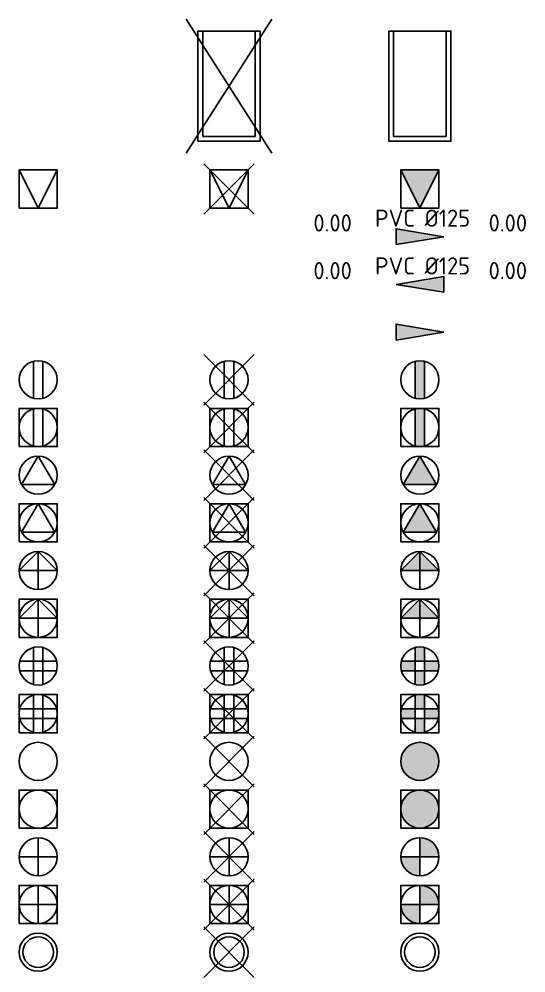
# Model space of a CAD drawing. Header units: metres. Extents: x -43.9 to -33.2, y 164.6 to 244.7.
# Drawn here: x -43.85 to -33.23, y 224.67 to 244.66 of the extents above; entities that cross this region are included whole.
import ezdxf
from ezdxf.enums import TextEntityAlignment as Align

# ---------------------------------------------------------------- set-up
doc = ezdxf.new("R2010")
doc.units = ezdxf.units.M
doc.layers.get('0').update_dxf_attribs({"color": 150})
doc.styles.add('NLCS-ISO', font='NLCS-ISO.ttf')

# ---------------------------------------------------------------- blocks, each defined once
blk = doc.blocks.new('B-SRI-RIOOLPUT_INSPECTIEPUT_STROOMPROFIEL-SO')
for p, q in [((0, -2), (0, 2)), ((-2, 0), (2, 0))]:
    blk.add_line(p, q)
blk.add_lwpolyline([(-2, -2), (2, -2), (2, 2), (-2, 2)], close=True)
blk.add_circle((0, 0), 2)
blk = doc.blocks.new('B-SRI-RIOOLPUT_INSPECTIEPUT_STROOMPROFIEL_01-SO')
for p, q in [((0, -2), (0, 2)), ((-2, 0), (2, 0))]:
    blk.add_line(p, q)
blk.add_circle((0, 0), 2)
blk = doc.blocks.new('B-SRI-RIOOLPUT_INSPECTIEPUT_ZANDVANG-SO')
at = {"flags": 128}
blk.add_lwpolyline([(-2, -2), (2, -2), (2, 2), (-2, 2)], close=True, dxfattribs=at)
blk.add_circle((0, 0), 2)
blk = doc.blocks.new('B-SRI-RIOOLPUT_INSPECTIEPUT_ZANDVANG_01-SO')
blk.add_circle((0, 0), 2)
blk = doc.blocks.new('B-SRI-RIOOLPUT_OVERSTORTPUT-SO')
for p, q in [((0, 2), (-2, 0)), ((0, -2), (0, 2)), ((2, 0), (0, 2)), ((-2, 0), (2, 0))]:
    blk.add_line(p, q)
blk.add_lwpolyline([(-2, -2), (2, -2), (2, 2), (-2, 2)], close=True)
blk.add_circle((0, 0), 2)
blk = doc.blocks.new('B-SRI-RIOOLPUT_POMPPUT-SO')
for p, q in [((-1.743, -0.981), (0, 2)), ((0, 2), (1.743, -0.981)), ((1.743, -0.981), (-1.743, -0.981))]:
    blk.add_line(p, q)
blk.add_lwpolyline([(-2, -2), (2, -2), (2, 2), (-2, 2)], close=True)
blk.add_circle((0, 0), 2)
blk = doc.blocks.new('B-SRI-RIOOLPUT_POMPPUT_01-SO')
for p, q in [((-1.743, -0.981), (0, 2)), ((0, 2), (1.743, -0.981)), ((1.743, -0.981), (-1.743, -0.981))]:
    blk.add_line(p, q)
blk.add_circle((0, 0), 2)
blk = doc.blocks.new('B-SRI-UITSTROOMVOORZIENING-SO')
at = {"flags": 128}
blk.add_lwpolyline([(-2, -2), (2, -2), (2, 2), (-2, 2)], close=True, dxfattribs=at)
blk.add_lwpolyline([(-2, 2), (0, -2), (2, 2)], dxfattribs=at)
blk = doc.blocks.new('SRI-RIOOLPUT_INSPECTIEPUT_01-SO')
for radius in [2, 1.6]:
    blk.add_circle((0, 0), radius)
blk = doc.blocks.new('SRI-RIOOLPUT_INSPECTIEPUT_STROOMPROFIEL-SO')
h = blk.add_hatch(color=256)
h.dxf.hatch_style = 1
h.paths.add_polyline_path([(-2, 0, 0.414214), (0, -2), (0, 0)])
h.paths.add_polyline_path([(2, 0, 0.414214), (0, 2), (0, 0)])
for p, q in [((0, -2), (0, 2)), ((-2, 0), (2, 0))]:
    blk.add_line(p, q)
blk.add_lwpolyline([(-2, -2), (2, -2), (2, 2), (-2, 2)], close=True)
blk.add_circle((0, 0), 2)
blk = doc.blocks.new('SRI-RIOOLPUT_INSPECTIEPUT_STROOMPROFIEL_01-SO')
h = blk.add_hatch(color=256)
h.dxf.hatch_style = 1
h.paths.add_polyline_path([(-2, 0, 0.414214), (0, -2), (0, 0)])
h.paths.add_polyline_path([(2, 0, 0.414214), (0, 2), (0, 0)])
for p, q in [((0, -2), (0, 2)), ((-2, 0), (2, 0))]:
    blk.add_line(p, q)
blk.add_circle((0, 0), 2)
blk = doc.blocks.new('SRI-RIOOLPUT_INSPECTIEPUT_ZANDVANG-SO')
h = blk.add_hatch(color=256)
h.dxf.hatch_style = 1
h.paths.add_polyline_path([(-2, 0, 1), (2, 0, 1)])
blk.add_lwpolyline([(-2, -2), (2, -2), (2, 2), (-2, 2)], close=True)
blk.add_circle((0, 0), 2)
blk = doc.blocks.new('SRI-RIOOLPUT_INSPECTIEPUT_ZANDVANG_01-SO')
h = blk.add_hatch(color=256)
h.dxf.hatch_style = 1
h.paths.add_polyline_path([(-2, 0, 1), (2, 0, 1)])
blk.add_circle((0, 0), 2)
blk = doc.blocks.new('SRI-RIOOLPUT_KRUISINGSPUT-SO')
h = blk.add_hatch(color=256)
h.dxf.hatch_style = 1
h.paths.add_polyline_path([(0.5, 1.936, 0.127017), (-0.5, 1.936), (-0.5, 0.5), (0.5, 0.5)])
h = blk.add_hatch(color=256)
h.dxf.hatch_style = 1
h.paths.add_polyline_path([(-0.5, 0.5), (-1.936, 0.5, 0.063254), (-2, 0, 0.063254), (-1.936, -0.5), (-0.5, -0.5)])
h = blk.add_hatch(color=256)
h.dxf.hatch_style = 1
h.paths.add_polyline_path([(1.936, 0.5), (0.5, 0.5), (0.5, -0.5), (1.936, -0.5, 0.063254), (2, 0, 0.063254)])
h = blk.add_hatch(color=256)
h.dxf.hatch_style = 1
h.paths.add_polyline_path([(0.5, -0.5), (-0.5, -0.5), (-0.5, -1.936, 0.127017), (0.5, -1.936)])
for p, q in [((-0.5, 1.936), (-0.5, -1.936)), ((0.5, 1.936), (0.5, -1.936)), ((-1.936, 0.5), (1.936, 0.5)), ((-1.936, -0.5), (1.936, -0.5))]:
    blk.add_line(p, q)
at = {"flags": 128}
blk.add_lwpolyline([(-2, -2), (2, -2), (2, 2), (-2, 2)], close=True, dxfattribs=at)
blk.add_circle((0, 0), 2)
blk = doc.blocks.new('SRI-RIOOLPUT_OVERSTORTPUT-SO')
h = blk.add_hatch(color=256)
h.dxf.hatch_style = 1
h.paths.add_polyline_path([(0, 2), (-2, 0), (0, 0)])
h.paths.add_polyline_path([(0, 2), (0, 0), (2, 0)])
for p, q in [((0, 2), (-2, 0)), ((0, -2), (0, 2)), ((2, 0), (0, 2)), ((-2, 0), (2, 0))]:
    blk.add_line(p, q)
blk.add_lwpolyline([(-2, -2), (2, -2), (2, 2), (-2, 2)], close=True)
blk.add_circle((0, 0), 2)
blk = doc.blocks.new('SRI-RIOOLPUT_POMPPUT-SO')
h = blk.add_hatch(color=256)
h.dxf.hatch_style = 1
h.paths.add_polyline_path([(0, 2), (-1.743, -0.981), (1.743, -0.981)])
for p, q in [((-1.743, -0.981), (0, 2)), ((0, 2), (1.743, -0.981)), ((1.743, -0.981), (-1.743, -0.981))]:
    blk.add_line(p, q)
blk.add_lwpolyline([(-2, -2), (2, -2), (2, 2), (-2, 2)], close=True)
blk.add_circle((0, 0), 2)
blk = doc.blocks.new('SRI-RIOOLPUT_POMPPUT_01-SO')
h = blk.add_hatch(color=256)
h.dxf.hatch_style = 1
h.paths.add_polyline_path([(1.743, -0.981), (0, 2), (-1.743, -0.981)])
for p, q in [((-1.743, -0.981), (0, 2)), ((0, 2), (1.743, -0.981)), ((1.743, -0.981), (-1.743, -0.981))]:
    blk.add_line(p, q)
blk.add_circle((0, 0), 2)
blk = doc.blocks.new('SRI-RIOOLPUT_STUWPUT-SO')
h = blk.add_hatch(color=256)
h.dxf.hatch_style = 1
edge = h.paths.add_edge_path()
edge.add_arc((0, 0), 2, 255.52249, 284.47751)
edge.add_line((0.5, -1.936), (0.5, 1.936))
edge.add_arc((0, 0), 2, 75.52249, 104.47751)
edge.add_line((-0.5, 1.936), (-0.5, -1.936))
for p, q in [((-0.5, 1.936), (-0.5, -1.936)), ((0.5, 1.936), (0.5, -1.936))]:
    blk.add_line(p, q)
blk.add_lwpolyline([(-2, -2), (2, -2), (2, 2), (-2, 2)], close=True)
blk.add_circle((0, 0), 2)
blk = doc.blocks.new('SRI-STROMINGSRICHTING-SO')
blk.add_hatch(color=256).paths.add_polyline_path([(2.5, 0), (-2.5, -0.833), (-2.5, 0.833)])
at = {"flags": 128}
blk.add_lwpolyline([(2.5, 0), (-2.5, -0.833), (-2.5, 0.833)], close=True, dxfattribs=at)
blk = doc.blocks.new('SRI-STROMINGSRICHTING_LINKS-SO')
blk.add_hatch(color=256).paths.add_polyline_path([(-2.5, 0), (2.5, -0.833), (2.5, 0.833)])
at = {"flags": 128}
blk.add_lwpolyline([(-2.5, 0), (2.5, -0.833), (2.5, 0.833)], close=True, dxfattribs=at)
at = {"style": 'NLCS-ISO'}
for tag, p in [('BOBL', (-7.126, 0)), ('MAT', (-0.5, 0.5))]:
    blk.add_attdef(tag, text='', height=1.8, dxfattribs=at).set_placement(p, align=Align.BOTTOM_RIGHT)
for tag, p in [('DIA', (0.5, 0.5)), ('BOBR', (7.203, 0))]:
    blk.add_attdef(tag, text='', height=1.8, dxfattribs=at).set_placement(p, align=Align.BOTTOM_LEFT)
blk.add_attdef('JVA', text='', height=1.8, dxfattribs=at).set_placement((0, -1), align=Align.TOP_CENTER)
at = {"style": 'NLCS-ISO', "flags": 1}
blk.add_attdef('PUTNR-L', text='', height=1.8, dxfattribs=at).set_placement((-0.822, -5.885), align=Align.BOTTOM_RIGHT)
blk.add_attdef('PUTNR-R', text='', height=1.8, dxfattribs=at).set_placement((1.948, -5.77), align=Align.BOTTOM_LEFT)
blk = doc.blocks.new('SRI-STROMINGSRICHTING_RECHTS-SO')
blk.add_hatch(color=256).paths.add_polyline_path([(2.5, 0), (-2.5, -0.833), (-2.5, 0.833)])
at = {"flags": 128}
blk.add_lwpolyline([(2.5, 0), (-2.5, -0.833), (-2.5, 0.833)], close=True, dxfattribs=at)
at = {"style": 'NLCS-ISO'}
for tag, p in [('BOBL', (-7.126, 0)), ('MAT', (-0.5, 0.5))]:
    blk.add_attdef(tag, text='', height=1.8, dxfattribs=at).set_placement(p, align=Align.BOTTOM_RIGHT)
for tag, p in [('DIA', (0.5, 0.5)), ('BOBR', (7.203, 0))]:
    blk.add_attdef(tag, text='', height=1.8, dxfattribs=at).set_placement(p, align=Align.BOTTOM_LEFT)
blk.add_attdef('JVA', text='', height=1.8, dxfattribs=at).set_placement((0, -1), align=Align.TOP_CENTER)
at = {"style": 'NLCS-ISO', "flags": 1}
blk.add_attdef('PUTNR-L', text='', height=1.8, dxfattribs=at).set_placement((-0.822, -5.885), align=Align.BOTTOM_RIGHT)
blk.add_attdef('PUTNR-R', text='', height=1.8, dxfattribs=at).set_placement((1.948, -5.77), align=Align.BOTTOM_LEFT)
blk = doc.blocks.new('SRI-UITSTROOMVOORZIENING-SO')
h = blk.add_hatch(color=256)
h.dxf.hatch_style = 1
h.paths.add_polyline_path([(2, 2), (-2, 2), (0, -2)])
at = {"flags": 128}
blk.add_lwpolyline([(-2, -2), (2, -2), (2, 2), (-2, 2)], close=True, dxfattribs=at)
blk.add_lwpolyline([(-2, 2), (0, -2), (2, 2)], dxfattribs=at)
blk = doc.blocks.new('SRI-UITSTROOMVOORZIENING_UITSTROOMBAK-SO')
for p, q in [((-3.25, 11.559), (3.25, 11.559)), ((-3.25, 0), (-3.25, 11.559)), ((-2.75, 0.5), (-2.75, 11.559)), ((2.75, 0.5), (2.75, 11.559)), ((3.25, 0), (3.25, 11.559)), ((-3.25, 0), (3.25, 0)), ((-2.75, 0.5), (2.75, 0.5))]:
    blk.add_line(p, q)
at = {"flags": 128}
blk.add_lwpolyline([(-3.25, 11.559), (3.25, 11.559), (3.25, 0), (-3.25, 0)], close=True, dxfattribs=at)
blk = doc.blocks.new('V-SRI-RIOOLPUT_INSPECTIEPUT_01-SO')
for p, q in [((-2.652, -2.652), (2.652, 2.652)), ((2.652, -2.652), (-2.652, 2.652))]:
    blk.add_line(p, q)
for radius in [2, 1.6]:
    blk.add_circle((0, 0), radius)
blk = doc.blocks.new('V-SRI-RIOOLPUT_INSPECTIEPUT_STROOMPROFIEL-SO')
for p, q in [((-2.652, -2.652), (2.652, 2.652)), ((2.652, -2.652), (-2.652, 2.652)), ((0, -2), (0, 2)), ((-2, 0), (2, 0))]:
    blk.add_line(p, q)
blk.add_lwpolyline([(-2, -2), (2, -2), (2, 2), (-2, 2)], close=True)
blk.add_circle((0, 0), 2)
blk = doc.blocks.new('V-SRI-RIOOLPUT_INSPECTIEPUT_STROOMPROFIEL_01-SO')
for p, q in [((-2.652, -2.652), (2.652, 2.652)), ((2.652, -2.652), (-2.652, 2.652)), ((0, -2), (0, 2)), ((-2, 0), (2, 0))]:
    blk.add_line(p, q)
blk.add_circle((0, 0), 2)
blk = doc.blocks.new('V-SRI-RIOOLPUT_INSPECTIEPUT_ZANDVANG-SO')
for p, q in [((-2.652, -2.652), (2.652, 2.652)), ((2.652, -2.652), (-2.652, 2.652))]:
    blk.add_line(p, q)
blk.add_lwpolyline([(-2, -2), (2, -2), (2, 2), (-2, 2)], close=True)
blk.add_circle((0, 0), 2)
blk = doc.blocks.new('V-SRI-RIOOLPUT_INSPECTIEPUT_ZANDVANG_01-SO')
for p, q in [((-2.652, -2.652), (2.652, 2.652)), ((2.652, -2.652), (-2.652, 2.652))]:
    blk.add_line(p, q)
blk.add_circle((0, 0), 2)
blk = doc.blocks.new('V-SRI-RIOOLPUT_KRUISINGSPUT-SO')
for p, q in [((-0.5, 1.936), (-0.5, -1.936)), ((0.5, 1.936), (0.5, -1.936)), ((-1.936, 0.5), (1.936, 0.5)), ((-1.936, -0.5), (1.936, -0.5))]:
    blk.add_line(p, q)
at = {"flags": 128}
for points in [[(-2.652, 2.652), (2.652, -2.652)], [(2.652, 2.652), (-2.652, -2.652)]]:
    blk.add_lwpolyline(points, dxfattribs=at)
blk.add_lwpolyline([(-2, -2), (2, -2), (2, 2), (-2, 2)], close=True, dxfattribs=at)
blk.add_circle((0, 0), 2)
blk = doc.blocks.new('V-SRI-RIOOLPUT_OVERSTORTPUT-SO')
for p, q in [((-2.652, -2.652), (2.652, 2.652)), ((2.652, -2.652), (-2.652, 2.652)), ((0, 2), (-2, 0)), ((0, -2), (0, 2)), ((2, 0), (0, 2)), ((-2, 0), (2, 0))]:
    blk.add_line(p, q)
blk.add_lwpolyline([(-2, -2), (2, -2), (2, 2), (-2, 2)], close=True)
blk.add_circle((0, 0), 2)
blk = doc.blocks.new('V-SRI-RIOOLPUT_POMPPUT-SO')
for p, q in [((-2.652, -2.652), (2.652, 2.652)), ((2.652, -2.652), (-2.652, 2.652)), ((-1.743, -0.981), (0, 2)), ((0, 2), (1.743, -0.981)), ((1.743, -0.981), (-1.743, -0.981))]:
    blk.add_line(p, q)
blk.add_lwpolyline([(-2, -2), (2, -2), (2, 2), (-2, 2)], close=True)
blk.add_circle((0, 0), 2)
blk = doc.blocks.new('V-SRI-RIOOLPUT_POMPPUT_01-SO')
for p, q in [((-2.652, -2.652), (2.652, 2.652)), ((2.652, -2.652), (-2.652, 2.652)), ((-1.743, -0.981), (0, 2)), ((0, 2), (1.743, -0.981)), ((1.743, -0.981), (-1.743, -0.981))]:
    blk.add_line(p, q)
blk.add_circle((0, 0), 2)
blk = doc.blocks.new('V-SRI-RIOOLPUT_STUWPUT-SO')
for p, q in [((-2.652, -2.652), (2.652, 2.652)), ((2.652, -2.652), (-2.652, 2.652)), ((-0.5, 1.936), (-0.5, -1.936)), ((0.5, 1.936), (0.5, -1.936))]:
    blk.add_line(p, q)
at = {"flags": 128}
blk.add_lwpolyline([(-2, -2), (2, -2), (2, 2), (-2, 2)], close=True, dxfattribs=at)
blk.add_circle((0, 0), 2)
blk = doc.blocks.new('V-SRI-UITSTROOMVOORZIENING-SO')
for p, q in [((-2.652, -2.652), (2.652, 2.652)), ((2.652, -2.652), (-2.652, 2.652))]:
    blk.add_line(p, q)
at = {"flags": 128}
blk.add_lwpolyline([(-2, -2), (2, -2), (2, 2), (-2, 2)], close=True, dxfattribs=at)
blk.add_lwpolyline([(-2, 2), (0, -2), (2, 2)], dxfattribs=at)
blk = doc.blocks.new('V-SRI-UITSTROOMVOORZIENING_UITSTROOMBAK-SO')
for p, q in [((-3.25, 11.559), (3.25, 11.559)), ((-3.25, 0), (-3.25, 11.559)), ((-2.75, 0.5), (-2.75, 11.559)), ((2.75, 0.5), (2.75, 11.559)), ((3.25, 0), (3.25, 11.559)), ((-3.25, 0), (3.25, 0)), ((-2.75, 0.5), (2.75, 0.5))]:
    blk.add_line(p, q)
at = {"flags": 128}
for points in [[(4.5, 12.809), (-4.5, -1.25)], [(4.5, -1.25), (-4.5, 12.809)]]:
    blk.add_lwpolyline(points, dxfattribs=at)
blk.add_lwpolyline([(-3.25, 11.559), (3.25, 11.559), (3.25, 0), (-3.25, 0)], close=True, dxfattribs=at)
blk = doc.blocks.new('B-SRI-RIOOLPUT_KRUISINGSPUT-SO')
for p, q in [((-0.5, 1.936), (-0.5, -1.936)), ((0.5, 1.936), (0.5, -1.936)), ((-1.936, 0.5), (1.936, 0.5)), ((-1.936, -0.5), (1.936, -0.5))]:
    blk.add_line(p, q)
at = {"flags": 128}
blk.add_lwpolyline([(-2, -2), (2, -2), (2, 2), (-2, 2)], close=True, dxfattribs=at)
blk.add_circle((0, 0), 2)
blk = doc.blocks.new('B-SRI-RIOOLPUT_STUWPUT-SO')
for p, q in [((-0.5, 1.936), (-0.5, -1.936)), ((0.5, 1.936), (0.5, -1.936))]:
    blk.add_line(p, q)
at = {"flags": 128}
blk.add_lwpolyline([(-2, -2), (2, -2), (2, 2), (-2, 2)], close=True, dxfattribs=at)
blk.add_circle((0, 0), 2)
blk = doc.blocks.new('SRI-RIOOLPUT_STUWPUT_01-SO')
h = blk.add_hatch(color=256)
h.dxf.hatch_style = 1
edge = h.paths.add_edge_path()
edge.add_arc((0, 0), 2, 255.52249, 284.47751)
edge.add_line((0.5, -1.936), (0.5, 1.936))
edge.add_arc((0, 0), 2, 75.52249, 104.47751)
edge.add_line((-0.5, 1.936), (-0.5, -1.936))
for p, q in [((-0.5, 1.936), (-0.5, -1.936)), ((0.5, 1.936), (0.5, -1.936))]:
    blk.add_line(p, q)
blk.add_circle((0, 0), 2)
blk = doc.blocks.new('V-SRI-RIOOLPUT_STUWPUT_01-SO')
for p, q in [((-2.652, -2.652), (2.652, 2.652)), ((2.652, -2.652), (-2.652, 2.652)), ((-0.5, 1.936), (-0.5, -1.936)), ((0.5, 1.936), (0.5, -1.936))]:
    blk.add_line(p, q)
blk.add_circle((0, 0), 2)
blk = doc.blocks.new('B-SRI-RIOOLPUT_STUWPUT_01-SO')
for p, q in [((-0.5, 1.936), (-0.5, -1.936)), ((0.5, 1.936), (0.5, -1.936))]:
    blk.add_line(p, q)
blk.add_circle((0, 0), 2)
blk = doc.blocks.new('B-SRI-RIOOLPUT_OVERSTORTPUT_01-SO')
for p, q in [((0, 2), (-2, 0)), ((0, -2), (0, 2)), ((2, 0), (0, 2)), ((-2, 0), (2, 0))]:
    blk.add_line(p, q)
blk.add_circle((0, 0), 2)
blk = doc.blocks.new('SRI-RIOOLPUT_OVERSTORTPUT_01-SO')
h = blk.add_hatch(color=256)
h.dxf.hatch_style = 1
h.paths.add_polyline_path([(0, 2), (-2, 0), (0, 0)])
h.paths.add_polyline_path([(0, 2), (0, 0), (2, 0)])
for p, q in [((0, 2), (-2, 0)), ((0, -2), (0, 2)), ((2, 0), (0, 2)), ((-2, 0), (2, 0))]:
    blk.add_line(p, q)
blk.add_circle((0, 0), 2)
blk = doc.blocks.new('V-SRI-RIOOLPUT_OVERSTORTPUT_01-SO')
for p, q in [((-2.652, -2.652), (2.652, 2.652)), ((2.652, -2.652), (-2.652, 2.652)), ((0, 2), (-2, 0)), ((0, -2), (0, 2)), ((2, 0), (0, 2)), ((-2, 0), (2, 0))]:
    blk.add_line(p, q)
blk.add_circle((0, 0), 2)
blk = doc.blocks.new('SRI-RIOOLPUT_KRUISINGSPUT_01-SO')
h = blk.add_hatch(color=256)
h.dxf.hatch_style = 1
h.paths.add_polyline_path([(0.5, 1.936, 0.127017), (-0.5, 1.936), (-0.5, 0.5), (0.5, 0.5)])
h = blk.add_hatch(color=256)
h.dxf.hatch_style = 1
h.paths.add_polyline_path([(-0.5, 0.5), (-1.936, 0.5, 0.063254), (-2, 0, 0.063254), (-1.936, -0.5), (-0.5, -0.5)])
h = blk.add_hatch(color=256)
h.dxf.hatch_style = 1
h.paths.add_polyline_path([(1.936, 0.5), (0.5, 0.5), (0.5, -0.5), (1.936, -0.5, 0.063254), (2, 0, 0.063254)])
h = blk.add_hatch(color=256)
h.dxf.hatch_style = 1
h.paths.add_polyline_path([(0.5, -0.5), (-0.5, -0.5), (-0.5, -1.936, 0.127017), (0.5, -1.936)])
for p, q in [((-0.5, 1.936), (-0.5, -1.936)), ((0.5, 1.936), (0.5, -1.936)), ((-1.936, 0.5), (1.936, 0.5)), ((-1.936, -0.5), (1.936, -0.5))]:
    blk.add_line(p, q)
blk.add_circle((0, 0), 2)
blk = doc.blocks.new('V-SRI-RIOOLPUT_KRUISINGSPUT_01-SO')
for p, q in [((-0.5, 1.936), (-0.5, -1.936)), ((0.5, 1.936), (0.5, -1.936)), ((-1.936, 0.5), (1.936, 0.5)), ((-1.936, -0.5), (1.936, -0.5))]:
    blk.add_line(p, q)
at = {"flags": 128}
for points in [[(-2.652, 2.652), (2.652, -2.652)], [(2.652, 2.652), (-2.652, -2.652)]]:
    blk.add_lwpolyline(points, dxfattribs=at)
blk.add_circle((0, 0), 2)
blk = doc.blocks.new('B-SRI-RIOOLPUT_KRUISINGSPUT_01-SO')
for p, q in [((-0.5, 1.936), (-0.5, -1.936)), ((0.5, 1.936), (0.5, -1.936)), ((-1.936, 0.5), (1.936, 0.5)), ((-1.936, -0.5), (1.936, -0.5))]:
    blk.add_line(p, q)
blk.add_circle((0, 0), 2)
blk = doc.blocks.new('B-SRI-RIOOLPUT_INSPECTIEPUT_01-SO')
for radius in [2, 1.6]:
    blk.add_circle((0, 0), radius)

msp = doc.modelspace()

# ---------------------------------------------------------------- block references
at = {"xscale": 0.2, "yscale": 0.2, "zscale": 0.2}
for name, p in [('V-SRI-UITSTROOMVOORZIENING_UITSTROOMBAK-SO', (-39.45, 242.102)), ('SRI-UITSTROOMVOORZIENING_UITSTROOMBAK-SO', (-35.45, 242.102)), ('V-SRI-UITSTROOMVOORZIENING-SO', (-39.45, 241.102)), ('B-SRI-UITSTROOMVOORZIENING-SO', (-43.45, 241.102)), ('SRI-UITSTROOMVOORZIENING-SO', (-35.45, 241.102)), ('SRI-STROMINGSRICHTING-SO', (-35.45, 238.102)), ('V-SRI-RIOOLPUT_STUWPUT_01-SO', (-39.45, 237.102)), ('B-SRI-RIOOLPUT_STUWPUT_01-SO', (-43.45, 237.102)), ('SRI-RIOOLPUT_STUWPUT_01-SO', (-35.45, 237.102)), ('V-SRI-RIOOLPUT_STUWPUT-SO', (-39.45, 236.102)), ('B-SRI-RIOOLPUT_STUWPUT-SO', (-43.45, 236.102)), ('SRI-RIOOLPUT_STUWPUT-SO', (-35.45, 236.102)), ('V-SRI-RIOOLPUT_POMPPUT_01-SO', (-39.45, 235.102)), ('B-SRI-RIOOLPUT_POMPPUT_01-SO', (-43.45, 235.102)), ('SRI-RIOOLPUT_POMPPUT_01-SO', (-35.45, 235.102)), ('V-SRI-RIOOLPUT_POMPPUT-SO', (-39.45, 234.102)), ('B-SRI-RIOOLPUT_POMPPUT-SO', (-43.45, 234.102)), ('SRI-RIOOLPUT_POMPPUT-SO', (-35.45, 234.102)), ('V-SRI-RIOOLPUT_OVERSTORTPUT_01-SO', (-39.45, 233.102)), ('B-SRI-RIOOLPUT_OVERSTORTPUT_01-SO', (-43.45, 233.102)), ('SRI-RIOOLPUT_OVERSTORTPUT_01-SO', (-35.45, 233.102)), ('V-SRI-RIOOLPUT_OVERSTORTPUT-SO', (-39.45, 232.102)), ('B-SRI-RIOOLPUT_OVERSTORTPUT-SO', (-43.45, 232.102)), ('SRI-RIOOLPUT_OVERSTORTPUT-SO', (-35.45, 232.102)), ('V-SRI-RIOOLPUT_KRUISINGSPUT_01-SO', (-39.45, 231.102)), ('B-SRI-RIOOLPUT_KRUISINGSPUT_01-SO', (-43.45, 231.102)), ('SRI-RIOOLPUT_KRUISINGSPUT_01-SO', (-35.45, 231.102)), ('V-SRI-RIOOLPUT_KRUISINGSPUT-SO', (-39.45, 230.102)), ('B-SRI-RIOOLPUT_KRUISINGSPUT-SO', (-43.45, 230.102)), ('SRI-RIOOLPUT_KRUISINGSPUT-SO', (-35.45, 230.102)), ('V-SRI-RIOOLPUT_INSPECTIEPUT_ZANDVANG_01-SO', (-39.45, 229.102)), ('B-SRI-RIOOLPUT_INSPECTIEPUT_ZANDVANG_01-SO', (-43.45, 229.102)), ('SRI-RIOOLPUT_INSPECTIEPUT_ZANDVANG_01-SO', (-35.45, 229.102)), ('V-SRI-RIOOLPUT_INSPECTIEPUT_ZANDVANG-SO', (-39.45, 228.102)), ('B-SRI-RIOOLPUT_INSPECTIEPUT_ZANDVANG-SO', (-43.45, 228.102)), ('SRI-RIOOLPUT_INSPECTIEPUT_ZANDVANG-SO', (-35.45, 228.102)), ('V-SRI-RIOOLPUT_INSPECTIEPUT_STROOMPROFIEL_01-SO', (-39.45, 227.102)), ('B-SRI-RIOOLPUT_INSPECTIEPUT_STROOMPROFIEL_01-SO', (-43.45, 227.102)), ('SRI-RIOOLPUT_INSPECTIEPUT_STROOMPROFIEL_01-SO', (-35.45, 227.102)), ('V-SRI-RIOOLPUT_INSPECTIEPUT_STROOMPROFIEL-SO', (-39.45, 226.102)), ('B-SRI-RIOOLPUT_INSPECTIEPUT_STROOMPROFIEL-SO', (-43.45, 226.102)), ('SRI-RIOOLPUT_INSPECTIEPUT_STROOMPROFIEL-SO', (-35.45, 226.102)), ('V-SRI-RIOOLPUT_INSPECTIEPUT_01-SO', (-39.45, 225.102)), ('B-SRI-RIOOLPUT_INSPECTIEPUT_01-SO', (-43.45, 225.102)), ('SRI-RIOOLPUT_INSPECTIEPUT_01-SO', (-35.45, 225.102))]:
    msp.add_blockref(name, p, dxfattribs=at)
for name, p in [('SRI-STROMINGSRICHTING_RECHTS-SO', (-35.45, 240.102)), ('SRI-STROMINGSRICHTING_LINKS-SO', (-35.45, 239.102))]:
    msp.add_blockref(name, p, dxfattribs=at).add_auto_attribs({'MAT': 'PVC', 'DIA': '%%C125', 'BOBL': '0.00', 'BOBR': '0.00'})

doc.saveas('drawing.dxf')
